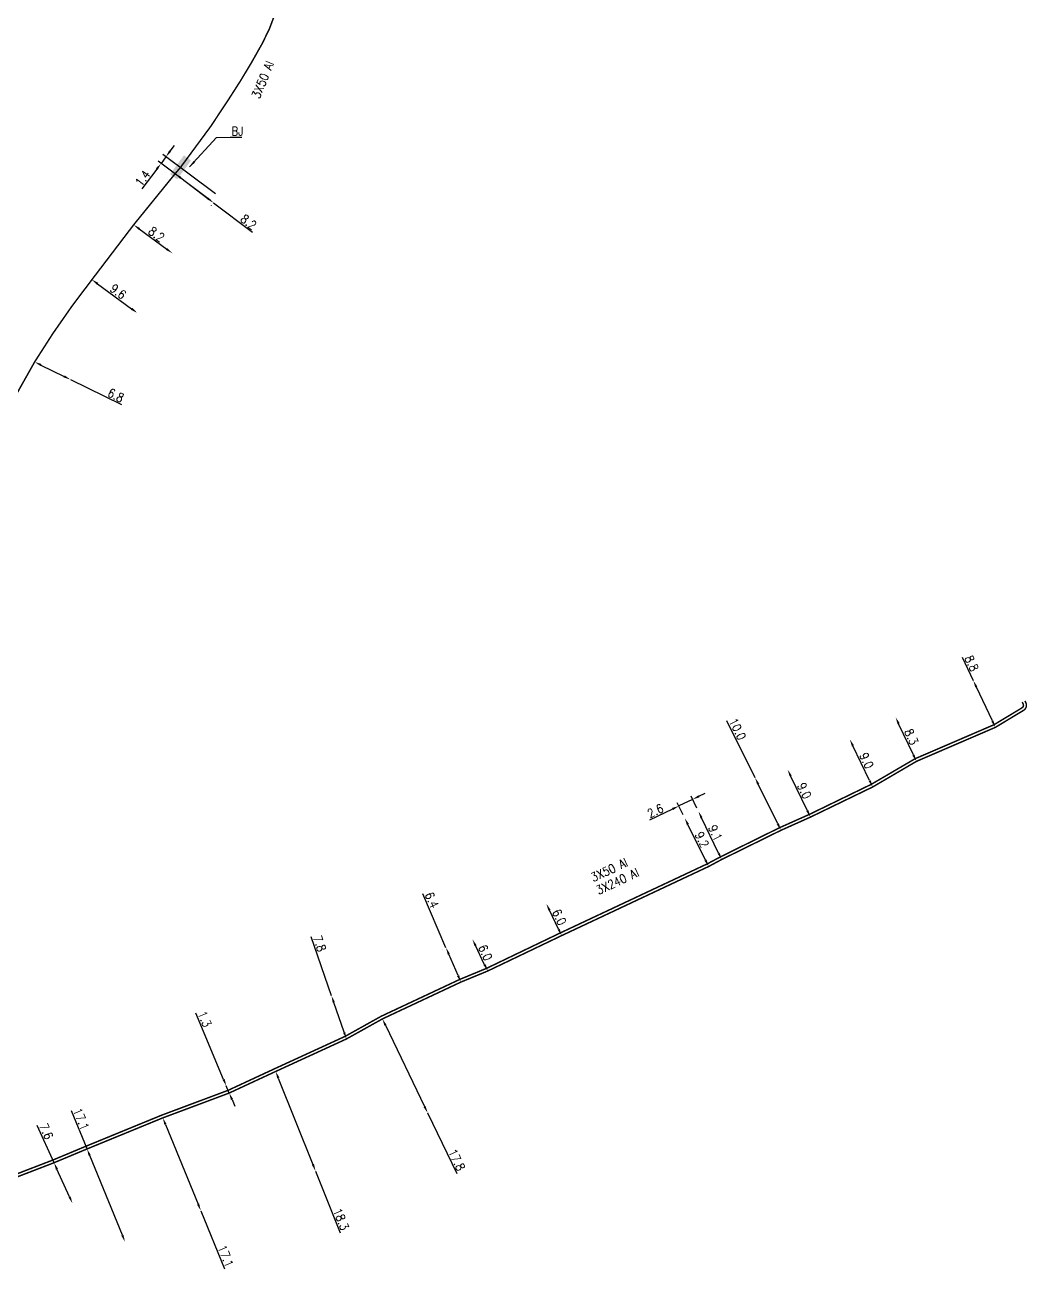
# Model space of a CAD drawing. Header units: millimetres. Extents: x 168000 to 168978, y 138000 to 138802.
# Drawn here: x 168235 to 168406, y 138282 to 138494.2 of the extents above; entities that cross this region are included whole.
import ezdxf
from ezdxf.enums import TextEntityAlignment as Align

# ---------------------------------------------------------------- set-up
doc = ezdxf.new("R2010")
doc.units = ezdxf.units.MM
doc.header["$PDMODE"] = 34
doc.layers.get('0').update_dxf_attribs({"linetype": 'CONTINUOUS'})
doc.layers.get('DEFPOINTS').update_dxf_attribs({"linetype": 'CONTINUOUS'})
doc.layers.add('M_120', color=5, linetype='M_ST_13')
doc.layers.add('M_300', color=7, linetype='CONTINUOUS')
doc.styles.add('M_ROMANS', font='ROMANS.shx', dxfattribs={"width": 0.75})
doc.styles.get("Standard").update_dxf_attribs({"font": 'romans.shx', "width": 0.85})
doc.linetypes.add('M_ST_13', pattern='A,5,-0.3,["oo",Standard,S=1.5,R=0,X=0,Y=-0.5],-3', length=8.3)
doc.dimstyles.get("Standard").update_dxf_attribs({"dimtxt": 1.5, "dimasz": 1.2, "dimexe": 0.625, "dimexo": 0.625, "dimgap": 0.25, "dimtad": 1, "dimdec": 1, "dimzin": 0, "dimdsep": 46, "dimtxsty": 'Standard', "dimcen": -0.5, "dimadec": 0, "dimazin": 0, "dimtfac": 1, "dimtdec": 1, "dimtmove": 0, "dimatfit": 3, "dimfxl": 1, "dimtolj": 1, "dimtzin": 0, "dimarcsym": 0})

# ---------------------------------------------------------------- blocks, each defined once
blk = doc.blocks.new('M_300_03')
at = {"color": 0, "linetype": 'Continuous'}
blk.add_solid([(-2, 0.75), (-2, -0.75), (2, 0.75), (2, -0.75)], dxfattribs=at)
at = {"color": 0, "linetype": 'Continuous', "style": 'M_ROMANS', "width": 0.75, "flags": 3}
for tag, p in [('DEF_LEG', (0, -10)), ('DEF_COUP', (0, -12.5)), ('DEF_TYPE', (0, -15))]:
    blk.add_attdef(tag, text='', height=1.2, dxfattribs=at).set_placement(p, align=Align.MIDDLE)
blk = doc.blocks.new('*D34')
at = {"layer": 'DEFPOINTS', "color": 0, "linetype": 'Continuous'}
for p in [(168260.62, 138468.86), (168267.15, 138463.89), (168267.16, 138463.91)]:
    blk.add_point(p, dxfattribs=at)
at = {"layer": 'M_120', "color": 0, "linetype": 'Continuous', "lineweight": -2}
for p, q in [((168260.25, 138468.36), (168260.23, 138468.34)), ((168261.56, 138468.12), (168266.19, 138464.61)), ((168266.78, 138463.41), (168266.77, 138463.39)), ((168267.15, 138463.89), (168273.79, 138458.86))]:
    blk.add_line(p, q, dxfattribs=at)
at = {"layer": 'M_120', "color": 0, "linetype": 'Continuous'}
for points in [[(168261.69, 138468.28), (168261.44, 138467.96), (168260.61, 138468.84)], [(168266.31, 138464.77), (168266.07, 138464.46), (168267.15, 138463.89)]]:
    blk.add_solid(points, dxfattribs=at)
at = {"layer": 'M_120', "color": 0, "linetype": 'Continuous', "insert": (168273.13, 138460.61), "char_height": 1.5, "attachment_point": 5, "rotation": 322.8669}
blk.add_mtext('\\A1;8.2', dxfattribs=at)
blk = doc.blocks.new('*D37')
at = {"layer": 'DEFPOINTS', "color": 0, "linetype": 'Continuous'}
for p in [(168236.63, 138436.74), (168242.73, 138433.74), (168242.73, 138433.74)]:
    blk.add_point(p, dxfattribs=at)
at = {"layer": 'M_120', "color": 0, "linetype": 'Continuous', "lineweight": -2}
for p, q in [((168237.71, 138436.21), (168241.65, 138434.27)), ((168242.73, 138433.74), (168251.44, 138429.46))]:
    blk.add_line(p, q, dxfattribs=at)
at = {"layer": 'M_120', "color": 0, "linetype": 'Continuous'}
for points in [[(168237.79, 138436.39), (168237.62, 138436.04), (168236.63, 138436.74)], [(168241.74, 138434.45), (168241.57, 138434.09), (168242.73, 138433.74)]]:
    blk.add_solid(points, dxfattribs=at)
at = {"layer": 'M_120', "color": 0, "linetype": 'Continuous', "insert": (168250.49, 138431.04), "char_height": 1.5, "attachment_point": 5, "rotation": 333.8064}
blk.add_mtext('\\A1;6.8', dxfattribs=at)
blk = doc.blocks.new('*D54')
at = {"layer": 'DEFPOINTS', "color": 0, "linetype": 'Continuous'}
for p in [(168239.94, 138300.15), (168243.08, 138293.23), (168243.08, 138293.23)]:
    blk.add_point(p, dxfattribs=at)
at = {"layer": 'M_120', "color": 0, "linetype": 'Continuous', "lineweight": -2}
for p, q in [((168239.94, 138300.15), (168237.04, 138306.52)), ((168242.59, 138294.32), (168240.43, 138299.05))]:
    blk.add_line(p, q, dxfattribs=at)
at = {"layer": 'M_120', "color": 0, "linetype": 'Continuous'}
for points in [[(168240.62, 138299.14), (168240.25, 138298.97), (168239.94, 138300.15)], [(168242.77, 138294.4), (168242.4, 138294.24), (168243.08, 138293.23)]]:
    blk.add_solid(points, dxfattribs=at)
at = {"layer": 'M_120', "color": 0, "linetype": 'Continuous', "insert": (168238.61, 138305.49), "char_height": 1.5, "attachment_point": 5, "rotation": 294.4455}
blk.add_mtext('\\A1;7.6', dxfattribs=at)
blk = doc.blocks.new('*D55')
at = {"layer": 'DEFPOINTS', "color": 0, "linetype": 'Continuous'}
for p in [(168245.57, 138302.5), (168252.05, 138286.67), (168252.05, 138286.67)]:
    blk.add_point(p, dxfattribs=at)
at = {"layer": 'M_120', "color": 0, "linetype": 'Continuous', "lineweight": -2}
for p, q in [((168245.57, 138302.5), (168242.9, 138309)), ((168251.6, 138287.78), (168246.02, 138301.39))]:
    blk.add_line(p, q, dxfattribs=at)
at = {"layer": 'M_120', "color": 0, "linetype": 'Continuous'}
for points in [[(168246.21, 138301.46), (168245.84, 138301.31), (168245.57, 138302.5)], [(168251.78, 138287.86), (168251.41, 138287.71), (168252.05, 138286.67)]]:
    blk.add_solid(points, dxfattribs=at)
at = {"layer": 'M_120', "color": 0, "linetype": 'Continuous', "insert": (168244.56, 138307.6), "char_height": 1.5, "attachment_point": 5, "rotation": 292.2872}
blk.add_mtext('\\A1;17.1', dxfattribs=at)
blk = doc.blocks.new('*D56')
at = {"layer": 'DEFPOINTS', "color": 0, "linetype": 'Continuous'}
for p in [(168258.5, 138307.8), (168264.98, 138291.97), (168264.98, 138291.97)]:
    blk.add_point(p, dxfattribs=at)
at = {"layer": 'M_120', "color": 0, "linetype": 'Continuous', "lineweight": -2}
for p, q in [((168258.95, 138306.68), (168264.53, 138293.08)), ((168264.98, 138291.97), (168269.05, 138282.06))]:
    blk.add_line(p, q, dxfattribs=at)
at = {"layer": 'M_120', "color": 0, "linetype": 'Continuous'}
for points in [[(168259.14, 138306.76), (168258.77, 138306.61), (168258.5, 138307.8)], [(168264.71, 138293.16), (168264.34, 138293.01), (168264.98, 138291.97)]]:
    blk.add_solid(points, dxfattribs=at)
at = {"layer": 'M_120', "color": 0, "linetype": 'Continuous', "insert": (168269.24, 138284.22), "char_height": 1.5, "attachment_point": 5, "rotation": 292.2872}
blk.add_mtext('\\A1;17.1', dxfattribs=at)
blk = doc.blocks.new('*D58')
at = {"layer": 'DEFPOINTS', "color": 0, "linetype": 'Continuous'}
for p in [(168269.34, 138313.24), (168269.34, 138313.24), (168269.84, 138312.04)]:
    blk.add_point(p, dxfattribs=at)
at = {"layer": 'M_120', "color": 0, "linetype": 'Continuous', "lineweight": -2}
for p, q in [((168268.88, 138314.34), (168264.15, 138325.65)), ((168269.84, 138312.04), (168269.34, 138313.24)), ((168270.31, 138310.93), (168270.77, 138309.82))]:
    blk.add_line(p, q, dxfattribs=at)
at = {"layer": 'M_120', "color": 0, "linetype": 'Continuous'}
for points in [[(168269.07, 138314.42), (168268.7, 138314.27), (168269.34, 138313.24)], [(168270.49, 138311.01), (168270.12, 138310.85), (168269.84, 138312.04)]]:
    blk.add_solid(points, dxfattribs=at)
at = {"layer": 'M_120', "color": 0, "linetype": 'Continuous', "insert": (168265.65, 138324.66), "char_height": 1.5, "attachment_point": 5, "rotation": 292.6796}
blk.add_mtext('\\A1;1.3', dxfattribs=at)
blk = doc.blocks.new('*D59')
at = {"layer": 'DEFPOINTS', "color": 0, "linetype": 'Continuous'}
for p in [(168277.77, 138315.72), (168284.57, 138298.73), (168284.57, 138298.73)]:
    blk.add_point(p, dxfattribs=at)
at = {"layer": 'M_120', "color": 0, "linetype": 'Continuous', "lineweight": -2}
for p, q in [((168278.21, 138314.6), (168284.12, 138299.84)), ((168284.57, 138298.73), (168288.79, 138288.19))]:
    blk.add_line(p, q, dxfattribs=at)
at = {"layer": 'M_120', "color": 0, "linetype": 'Continuous'}
for points in [[(168278.4, 138314.68), (168278.03, 138314.53), (168277.77, 138315.72)], [(168284.31, 138299.92), (168283.94, 138299.77), (168284.57, 138298.73)]]:
    blk.add_solid(points, dxfattribs=at)
at = {"layer": 'M_120', "color": 0, "linetype": 'Continuous', "insert": (168288.93, 138290.51), "char_height": 1.5, "attachment_point": 5, "rotation": 291.8144}
blk.add_mtext('\\A1;18.3', dxfattribs=at)
blk = doc.blocks.new('*D60')
at = {"layer": 'DEFPOINTS', "color": 0, "linetype": 'Continuous'}
for p in [(168287.29, 138328.63), (168287.29, 138328.63), (168289.84, 138321.26)]:
    blk.add_point(p, dxfattribs=at)
at = {"layer": 'M_120', "color": 0, "linetype": 'Continuous', "lineweight": -2}
for p, q in [((168287.29, 138328.63), (168283.81, 138338.7)), ((168289.44, 138322.39), (168287.68, 138327.5))]:
    blk.add_line(p, q, dxfattribs=at)
at = {"layer": 'M_120', "color": 0, "linetype": 'Continuous'}
for points in [[(168287.87, 138327.56), (168287.49, 138327.43), (168287.29, 138328.63)], [(168289.63, 138322.46), (168289.25, 138322.33), (168289.84, 138321.26)]]:
    blk.add_solid(points, dxfattribs=at)
at = {"layer": 'M_120', "color": 0, "linetype": 'Continuous', "insert": (168285.27, 138337.53), "char_height": 1.5, "attachment_point": 5, "rotation": 289.0602}
blk.add_mtext('\\A1;7.8', dxfattribs=at)
blk = doc.blocks.new('*D61')
at = {"layer": 'DEFPOINTS', "color": 0, "linetype": 'Continuous'}
for p in [(168295.98, 138324.68), (168303.7, 138308.64), (168303.7, 138308.64)]:
    blk.add_point(p, dxfattribs=at)
at = {"layer": 'M_120', "color": 0, "linetype": 'Continuous', "lineweight": -2}
for p, q in [((168296.5, 138323.59), (168303.18, 138309.72)), ((168303.7, 138308.64), (168308.67, 138298.31))]:
    blk.add_line(p, q, dxfattribs=at)
at = {"layer": 'M_120', "color": 0, "linetype": 'Continuous'}
for points in [[(168296.68, 138323.68), (168296.32, 138323.51), (168295.98, 138324.68)], [(168303.36, 138309.8), (168303, 138309.63), (168303.7, 138308.64)]]:
    blk.add_solid(points, dxfattribs=at)
at = {"layer": 'M_120', "color": 0, "linetype": 'Continuous', "insert": (168308.66, 138300.64), "char_height": 1.5, "attachment_point": 5, "rotation": 295.6969}
blk.add_mtext('\\A1;17.8', dxfattribs=at)
blk = doc.blocks.new('*D62')
at = {"layer": 'DEFPOINTS', "color": 0, "linetype": 'Continuous'}
for p in [(168306.83, 138336.83), (168306.83, 138336.83), (168309.37, 138330.96)]:
    blk.add_point(p, dxfattribs=at)
at = {"layer": 'M_120', "color": 0, "linetype": 'Continuous', "lineweight": -2}
for p, q in [((168306.83, 138336.83), (168302.86, 138346.02)), ((168306.26, 138336.58), (168306.26, 138336.58)), ((168308.89, 138332.06), (168307.31, 138335.73)), ((168308.79, 138330.71), (168308.79, 138330.71))]:
    blk.add_line(p, q, dxfattribs=at)
at = {"layer": 'M_120', "color": 0, "linetype": 'Continuous'}
for points in [[(168307.49, 138335.81), (168307.12, 138335.65), (168306.83, 138336.83)], [(168309.08, 138332.14), (168308.71, 138331.98), (168309.37, 138330.96)]]:
    blk.add_solid(points, dxfattribs=at)
at = {"layer": 'M_120', "color": 0, "linetype": 'Continuous', "insert": (168304.41, 138344.96), "char_height": 1.5, "attachment_point": 5, "rotation": 293.3701}
blk.add_mtext('\\A1;6.4', dxfattribs=at)
blk = doc.blocks.new('*D63')
at = {"layer": 'DEFPOINTS', "color": 0, "linetype": 'Continuous'}
for p in [(168311.35, 138338.26), (168311.35, 138338.26), (168313.95, 138332.85)]:
    blk.add_point(p, dxfattribs=at)
at = {"layer": 'M_120', "color": 0, "linetype": 'Continuous', "lineweight": -2}
blk.add_line((168313.43, 138333.93), (168311.87, 138337.18), dxfattribs=at)
at = {"layer": 'M_120', "color": 0, "linetype": 'Continuous'}
for points in [[(168312.05, 138337.26), (168311.69, 138337.09), (168311.35, 138338.26)], [(168313.61, 138334.02), (168313.25, 138333.84), (168313.95, 138332.85)]]:
    blk.add_solid(points, dxfattribs=at)
at = {"layer": 'M_120', "color": 0, "linetype": 'Continuous', "insert": (168313.55, 138335.98), "char_height": 1.5, "attachment_point": 5, "rotation": 295.6038}
blk.add_mtext('\\A1;6.0', dxfattribs=at)
blk = doc.blocks.new('*D64')
at = {"layer": 'DEFPOINTS', "color": 0, "linetype": 'Continuous'}
for p in [(168323.97, 138344.31), (168323.97, 138344.31), (168326.57, 138338.89)]:
    blk.add_point(p, dxfattribs=at)
at = {"layer": 'M_120', "color": 0, "linetype": 'Continuous', "lineweight": -2}
blk.add_line((168326.05, 138339.98), (168324.49, 138343.22), dxfattribs=at)
at = {"layer": 'M_120', "color": 0, "linetype": 'Continuous'}
for points in [[(168324.67, 138343.31), (168324.31, 138343.14), (168323.97, 138344.31)], [(168326.23, 138340.06), (168325.87, 138339.89), (168326.57, 138338.89)]]:
    blk.add_solid(points, dxfattribs=at)
at = {"layer": 'M_120', "color": 0, "linetype": 'Continuous', "insert": (168326.17, 138342.03), "char_height": 1.5, "attachment_point": 5, "rotation": 295.6038}
blk.add_mtext('\\A1;6.0', dxfattribs=at)
blk = doc.blocks.new('*D65')
at = {"layer": 'DEFPOINTS', "color": 0, "linetype": 'Continuous'}
for p in [(168349.92, 138360.06), (168349.92, 138360.06), (168353.88, 138351.87)]:
    blk.add_point(p, dxfattribs=at)
at = {"layer": 'M_120', "color": 0, "linetype": 'Continuous', "lineweight": -2}
blk.add_line((168353.36, 138352.95), (168350.44, 138358.98), dxfattribs=at)
at = {"layer": 'M_120', "color": 0, "linetype": 'Continuous'}
for points in [[(168350.62, 138359.07), (168350.26, 138358.89), (168349.92, 138360.06)], [(168353.54, 138353.03), (168353.18, 138352.86), (168353.88, 138351.87)]]:
    blk.add_solid(points, dxfattribs=at)
at = {"layer": 'M_120', "color": 0, "linetype": 'Continuous', "insert": (168352.8, 138356.4), "char_height": 1.5, "attachment_point": 5, "rotation": 295.7722}
blk.add_mtext('\\A1;9.1', dxfattribs=at)
blk = doc.blocks.new('*D66')
at = {"layer": 'DEFPOINTS', "color": 0, "linetype": 'Continuous'}
for p in [(168346.58, 138361), (168349.92, 138360.06), (168347.58, 138358.93)]:
    blk.add_point(p, dxfattribs=at)
at = {"layer": 'M_120', "color": 0, "linetype": 'Continuous', "lineweight": -2}
for p, q in [((168349.65, 138360.62), (168348.65, 138362.69)), ((168350, 138362.65), (168351.08, 138363.17)), ((168345.5, 138360.48), (168341.56, 138358.58)), ((168347.31, 138359.49), (168346.31, 138361.56)), ((168348.92, 138362.13), (168346.58, 138361))]:
    blk.add_line(p, q, dxfattribs=at)
at = {"layer": 'M_120', "color": 0, "linetype": 'Continuous'}
for points in [[(168349.92, 138362.83), (168350.09, 138362.47), (168348.92, 138362.13)], [(168345.41, 138360.66), (168345.59, 138360.3), (168346.58, 138361)]]:
    blk.add_solid(points, dxfattribs=at)
at = {"layer": 'M_120', "color": 0, "linetype": 'Continuous', "insert": (168342.56, 138360.17), "char_height": 1.5, "attachment_point": 5, "rotation": 25.7722}
blk.add_mtext('\\A1;2.6', dxfattribs=at)
blk = doc.blocks.new('*D67')
at = {"layer": 'DEFPOINTS', "color": 0, "linetype": 'Continuous'}
for p in [(168347.58, 138358.93), (168347.58, 138358.93), (168351.66, 138350.68)]:
    blk.add_point(p, dxfattribs=at)
at = {"layer": 'M_120', "color": 0, "linetype": 'Continuous', "lineweight": -2}
blk.add_line((168351.12, 138351.76), (168348.11, 138357.86), dxfattribs=at)
at = {"layer": 'M_120', "color": 0, "linetype": 'Continuous'}
for points in [[(168348.29, 138357.94), (168347.93, 138357.77), (168347.58, 138358.93)], [(168351.3, 138351.85), (168350.94, 138351.67), (168351.66, 138350.68)]]:
    blk.add_solid(points, dxfattribs=at)
at = {"layer": 'M_120', "color": 0, "linetype": 'Continuous', "insert": (168350.51, 138355.25), "char_height": 1.5, "attachment_point": 5, "rotation": 296.288}
blk.add_mtext('\\A1;9.2', dxfattribs=at)
blk = doc.blocks.new('*D68')
at = {"layer": 'DEFPOINTS', "color": 0, "linetype": 'Continuous'}
for p in [(168359.57, 138365.82), (168359.57, 138365.82), (168364, 138356.85)]:
    blk.add_point(p, dxfattribs=at)
at = {"layer": 'M_120', "color": 0, "linetype": 'Continuous', "lineweight": -2}
for p, q in [((168359.57, 138365.82), (168354.76, 138375.54)), ((168363.46, 138357.93), (168360.1, 138364.74))]:
    blk.add_line(p, q, dxfattribs=at)
at = {"layer": 'M_120', "color": 0, "linetype": 'Continuous'}
for points in [[(168360.28, 138364.83), (168359.92, 138364.66), (168359.57, 138365.82)], [(168363.64, 138358.02), (168363.29, 138357.84), (168364, 138356.85)]]:
    blk.add_solid(points, dxfattribs=at)
at = {"layer": 'M_120', "color": 0, "linetype": 'Continuous', "insert": (168356.59, 138374.1), "char_height": 1.5, "attachment_point": 5, "rotation": 296.288}
blk.add_mtext('\\A1;10.0', dxfattribs=at)
blk = doc.blocks.new('*D100')
at = {"color": 0, "linetype": 'ByBlock'}
for p, q in [((168259.75, 138472.69), (168260.47, 138473.65)), ((168266.66, 138464.29), (168257.69, 138470.98)), ((168259.03, 138471.73), (168258.2, 138470.6)), ((168267.5, 138465.41), (168258.53, 138472.1)), ((168257.48, 138469.64), (168254.94, 138466.24))]:
    blk.add_line(p, q, dxfattribs=at)
for points in [[(168259.59, 138472.81), (168259.91, 138472.57), (168259.03, 138471.73)], [(168257.32, 138469.76), (168257.64, 138469.52), (168258.2, 138470.6)]]:
    blk.add_solid(points, dxfattribs=at)
at = {"layer": 'DEFPOINTS', "color": 0, "linetype": 'ByBlock'}
for p in [(168258.2, 138470.6), (168268, 138465.03), (168267.16, 138463.91)]:
    blk.add_point(p, dxfattribs=at)
at = {"color": 0, "linetype": 'ByBlock', "insert": (168255.05, 138468.06), "char_height": 1.5, "attachment_point": 5, "rotation": 53.2674}
blk.add_mtext('\\A1;1.4', dxfattribs=at)
blk = doc.blocks.new('*D137')
at = {"layer": 'DEFPOINTS', "color": 0, "linetype": 'Continuous'}
for p in [(168383.57, 138376.12), (168383.57, 138376.12), (168387.12, 138368.61)]:
    blk.add_point(p, dxfattribs=at)
at = {"layer": 'M_120', "color": 0, "linetype": 'Continuous', "lineweight": -2}
blk.add_line((168386.6, 138369.7), (168384.08, 138375.03), dxfattribs=at)
at = {"layer": 'M_120', "color": 0, "linetype": 'Continuous'}
for points in [[(168384.26, 138375.12), (168383.9, 138374.95), (168383.57, 138376.12)], [(168386.78, 138369.78), (168386.42, 138369.61), (168387.12, 138368.61)]]:
    blk.add_solid(points, dxfattribs=at)
at = {"layer": 'M_120', "color": 0, "linetype": 'Continuous', "insert": (168386.25, 138372.79), "char_height": 1.5, "attachment_point": 5, "rotation": 295.3077}
blk.add_mtext('\\A1;8.3', dxfattribs=at)
blk = doc.blocks.new('*D138')
at = {"layer": 'DEFPOINTS', "color": 0, "linetype": 'Continuous'}
for p in [(168396.83, 138382.37), (168396.83, 138382.37), (168400.59, 138374.41)]:
    blk.add_point(p, dxfattribs=at)
at = {"layer": 'M_120', "color": 0, "linetype": 'Continuous', "lineweight": -2}
for p, q in [((168396.83, 138382.37), (168394.96, 138386.32)), ((168400.08, 138375.5), (168397.34, 138381.28))]:
    blk.add_line(p, q, dxfattribs=at)
at = {"layer": 'M_120', "color": 0, "linetype": 'Continuous'}
for points in [[(168397.52, 138381.37), (168397.16, 138381.2), (168396.83, 138382.37)], [(168400.26, 138375.58), (168399.9, 138375.41), (168400.59, 138374.41)]]:
    blk.add_solid(points, dxfattribs=at)
at = {"layer": 'M_120', "color": 0, "linetype": 'Continuous', "insert": (168396.54, 138385.31), "char_height": 1.5, "attachment_point": 5, "rotation": 295.3077}
blk.add_mtext('\\A1;8.8', dxfattribs=at)
blk = doc.blocks.new('*D135')
at = {"layer": 'DEFPOINTS', "color": 0, "linetype": 'Continuous'}
for p in [(168375.75, 138372.36), (168375.75, 138372.36), (168379.65, 138364.24)]:
    blk.add_point(p, dxfattribs=at)
at = {"layer": 'M_120', "color": 0, "linetype": 'Continuous', "lineweight": -2}
blk.add_line((168379.13, 138365.33), (168376.27, 138371.27), dxfattribs=at)
at = {"layer": 'M_120', "color": 0, "linetype": 'Continuous'}
for points in [[(168376.45, 138371.36), (168376.09, 138371.19), (168375.75, 138372.36)], [(168379.31, 138365.41), (168378.95, 138365.24), (168379.65, 138364.24)]]:
    blk.add_solid(points, dxfattribs=at)
at = {"layer": 'M_120', "color": 0, "linetype": 'Continuous', "insert": (168378.6, 138368.73), "char_height": 1.5, "attachment_point": 5, "rotation": 295.6759}
blk.add_mtext('\\A1;9.0', dxfattribs=at)
blk = doc.blocks.new('*D136')
at = {"layer": 'DEFPOINTS', "color": 0, "linetype": 'Continuous'}
for p in [(168365.13, 138367.21), (168365.13, 138367.21), (168369.03, 138359.1)]:
    blk.add_point(p, dxfattribs=at)
at = {"layer": 'M_120', "color": 0, "linetype": 'Continuous', "lineweight": -2}
blk.add_line((168368.51, 138360.18), (168365.65, 138366.13), dxfattribs=at)
at = {"layer": 'M_120', "color": 0, "linetype": 'Continuous'}
for points in [[(168365.83, 138366.21), (168365.47, 138366.04), (168365.13, 138367.21)], [(168368.69, 138360.26), (168368.33, 138360.09), (168369.03, 138359.1)]]:
    blk.add_solid(points, dxfattribs=at)
at = {"layer": 'M_120', "color": 0, "linetype": 'Continuous', "insert": (168367.98, 138363.59), "char_height": 1.5, "attachment_point": 5, "rotation": 295.6759}
blk.add_mtext('\\A1;9.0', dxfattribs=at)
blk = doc.blocks.new('*D139')
at = {"layer": 'DEFPOINTS', "color": 0, "linetype": 'Continuous'}
for p in [(168246.41, 138450.78), (168254.14, 138445.09), (168254.14, 138445.09)]:
    blk.add_point(p, dxfattribs=at)
at = {"layer": 'M_120', "color": 0, "linetype": 'Continuous', "lineweight": -2}
blk.add_line((168247.37, 138450.07), (168253.17, 138445.81), dxfattribs=at)
at = {"layer": 'M_120', "color": 0, "linetype": 'Continuous'}
for points in [[(168247.49, 138450.23), (168247.25, 138449.91), (168246.41, 138450.78)], [(168253.29, 138445.97), (168253.05, 138445.64), (168254.14, 138445.09)]]:
    blk.add_solid(points, dxfattribs=at)
at = {"layer": 'M_120', "color": 0, "linetype": 'Continuous', "insert": (168250.87, 138448.74), "char_height": 1.5, "attachment_point": 5, "rotation": 323.6546}
blk.add_mtext('\\A1;9.6', dxfattribs=at)
blk = doc.blocks.new('*D140')
at = {"layer": 'DEFPOINTS', "color": 0, "linetype": 'Continuous'}
for p in [(168253.53, 138460.13), (168260.13, 138455.27), (168260.13, 138455.27)]:
    blk.add_point(p, dxfattribs=at)
at = {"layer": 'M_120', "color": 0, "linetype": 'Continuous', "lineweight": -2}
blk.add_line((168254.49, 138459.42), (168259.17, 138455.99), dxfattribs=at)
at = {"layer": 'M_120', "color": 0, "linetype": 'Continuous'}
for points in [[(168254.61, 138459.58), (168254.38, 138459.26), (168253.53, 138460.13)], [(168259.28, 138456.15), (168259.05, 138455.83), (168260.13, 138455.27)]]:
    blk.add_solid(points, dxfattribs=at)
at = {"layer": 'M_120', "color": 0, "linetype": 'Continuous', "insert": (168257.42, 138458.51), "char_height": 1.5, "attachment_point": 5, "rotation": 323.6546}
blk.add_mtext('\\A1;8.2', dxfattribs=at)

msp = doc.modelspace()

# ---------------------------------------------------------------- linework, layer by layer
at = {"layer": 'M_120', "const_width": 0.25}
for points in [[(168228.73, 138420.15, -0.051369), (168236.63, 138436.74, -0.028444), (168246.41, 138450.78), (168253.53, 138460.13), (168260.62, 138468.86), (168261.53, 138469.93), (168266.67, 138476.9), (168269.77, 138481.58, 0.021262), (168275.47, 138491.05, 0.070379), (168278.41, 138498.86, 0.014465)], [(168405.17, 138378.72), (168405.33, 138378.38, -0.386154), (168405.14, 138377.74), (168400.36, 138374.86), (168386.89, 138369.06), (168379.41, 138364.69), (168368.82, 138359.55), (168363.77, 138357.3), (168353.65, 138352.31), (168351.43, 138351.13), (168326.35, 138339.35), (168313.74, 138333.3), (168309.17, 138331.41), (168295.75, 138325.12), (168289.61, 138321.7), (168277.56, 138316.17), (168269.65, 138312.5), (168263.77, 138310.3), (168258.31, 138308.26), (168245.38, 138302.96), (168239.75, 138300.61), (168221.77, 138293.69)], [(168405.63, 138378.93), (168405.79, 138378.6, -0.386154), (168405.4, 138377.31), (168400.59, 138374.41), (168387.12, 138368.61), (168379.65, 138364.24), (168369.03, 138359.1), (168369.03, 138359.1), (168364, 138356.85), (168353.88, 138351.87), (168351.66, 138350.68), (168326.57, 138338.89), (168313.95, 138332.85), (168309.37, 138330.96), (168295.98, 138324.68), (168289.84, 138321.26), (168277.77, 138315.72), (168269.84, 138312.04), (168263.94, 138309.83), (168258.5, 138307.8), (168245.57, 138302.5), (168239.94, 138300.15), (168221.96, 138293.23)]]:
    msp.add_lwpolyline(points, format="xyb", dxfattribs=at)

# ---------------------------------------------------------------- block references
at = {"layer": 'M_300', "rotation": 53.61861422098885}
msp.add_blockref('M_300_03', (168261.53, 138469.93), dxfattribs=at)

# ---------------------------------------------------------------- texts
at = {"layer": 'M_120', "char_height": 1.5, "attachment_point": 4}
for s, insert, rotation in [('\\A1;3X50 Al', (168274.3, 138481.82), 67.5004), ('\\A1;3X50 Al', (168331.67, 138348.7), 24.8961), ('\\A1;3X240 Al', (168332.57, 138346.52), 24.8961)]:
    msp.add_mtext(s, dxfattribs=dict(at, insert=insert, rotation=rotation))
at = {"layer": 'M_120', "insert": (168270.23, 138476.1), "char_height": 1.5, "attachment_point": 4}
msp.add_mtext('\\A1;BJ ', dxfattribs=at)

# ---------------------------------------------------------------- dimensions: what is measured, and where the dimension line sits
at = {"layer": 'M_120', "linetype": 'Continuous'}
for base, p1, p2, angle, picture, middle, dimtype in [((168258.2, 138470.6), (168268, 138465.03), (168267.16, 138463.91), 233.2674, '*D100', (168255.85, 138467.46), 161), ((168396.83, 138382.37), (168400.59, 138374.41), (168396.83, 138382.37), 295.3077, '*D138', (168395.64, 138384.89), 160)]:
    dim = msp.add_linear_dim(base=base, p1=p1, p2=p2, angle=angle, dimstyle='Standard', dxfattribs=at)
    dim.commit()
    dim.dimension.update_dxf_attribs({"geometry": picture, "text_midpoint": middle, "dimtype": dimtype})
for base, p1, p2, angle, picture, middle in [((168267.15, 138463.89), (168260.62, 138468.86), (168267.16, 138463.91), 322.8669, '*D34', (168272.52, 138459.82)), ((168242.73, 138433.74), (168236.63, 138436.74), (168242.73, 138433.74), 333.8064, '*D37', (168250.05, 138430.14)), ((168359.57, 138365.82), (168364, 138356.85), (168359.57, 138365.82), 116.288, '*D68', (168355.69, 138373.66)), ((168346.58, 138361), (168349.92, 138360.06), (168347.58, 138358.93), 205.7722, '*D66', (168342.99, 138359.27)), ((168306.83, 138336.83), (168309.37, 138330.96), (168306.83, 138336.83), 113.3701, '*D62', (168303.49, 138344.56)), ((168287.29, 138328.63), (168289.84, 138321.26), (168287.29, 138328.63), 109.0602, '*D60', (168284.33, 138337.2)), ((168269.34, 138313.24), (168269.84, 138312.04), (168269.34, 138313.24), 112.6796, '*D58', (168264.73, 138324.27)), ((168303.7, 138308.64), (168295.98, 138324.68), (168303.7, 138308.64), 295.6969, '*D61', (168307.75, 138300.21)), ((168284.57, 138298.73), (168277.77, 138315.72), (168284.57, 138298.73), 291.8144, '*D59', (168288.01, 138290.14)), ((168252.05, 138286.67), (168245.57, 138302.5), (168252.05, 138286.67), 292.2872, '*D55', (168243.63, 138307.22)), ((168243.08, 138293.23), (168239.94, 138300.15), (168243.08, 138293.23), 294.4455, '*D54', (168237.7, 138305.08)), ((168264.98, 138291.97), (168258.5, 138307.8), (168264.98, 138291.97), 292.2872, '*D56', (168268.32, 138283.84))]:
    dim = msp.add_linear_dim(base=base, p1=p1, p2=p2, angle=angle, dimstyle='Standard', override={"dimscale": 1}, dxfattribs=at)
    dim.commit()
    dim.dimension.update_dxf_attribs({"geometry": picture, "text_midpoint": middle, "dimtype": 161})
for base, p1, p2, angle, picture, middle in [((168260.13, 138455.27), (168253.53, 138460.13), (168260.13, 138455.27), 143.6546, '*D140', (168257.42, 138458.51)), ((168254.14, 138445.09), (168246.41, 138450.78), (168254.14, 138445.09), 143.6546, '*D139', (168250.87, 138448.74)), ((168383.57, 138376.12), (168387.12, 138368.61), (168383.57, 138376.12), 295.3077, '*D137', (168386.25, 138372.79)), ((168375.75, 138372.36), (168379.65, 138364.24), (168375.75, 138372.36), 295.6759, '*D135', (168378.6, 138368.73)), ((168365.13, 138367.21), (168369.03, 138359.1), (168365.13, 138367.21), 295.6759, '*D136', (168367.98, 138363.59))]:
    dim = msp.add_linear_dim(base=base, p1=p1, p2=p2, angle=angle, dimstyle='Standard', dxfattribs=at)
    dim.commit()
    dim.dimension.update_dxf_attribs({"geometry": picture, "text_midpoint": middle})
for p1, p2, picture, middle in [((168353.88, 138351.87), (168349.92, 138360.06), '*D65', (168352.8, 138356.4)), ((168351.66, 138350.68), (168347.58, 138358.93), '*D67', (168350.51, 138355.25)), ((168326.57, 138338.89), (168323.97, 138344.31), '*D64', (168326.17, 138342.03)), ((168313.95, 138332.85), (168311.35, 138338.26), '*D63', (168313.55, 138335.98))]:
    dim = msp.add_aligned_dim(p1=p1, p2=p2, distance=0, dimstyle='Standard', override={"dimscale": 1}, dxfattribs=at)
    dim.commit()
    dim.dimension.update_dxf_attribs({"geometry": picture, "text_midpoint": middle})

# ---------------------------------------------------------------- leaders
at = {"layer": 'M_120', "linetype": 'Continuous', "annotation_type": 0, "has_hookline": 1, "hookline_direction": 0, "text_width": 1.76}
msp.add_leader([(168263.06, 138469.99), (168267.67, 138475.04), (168269.98, 138475.1)], dimstyle='Standard', dxfattribs=at)

doc.saveas('drawing.dxf')
